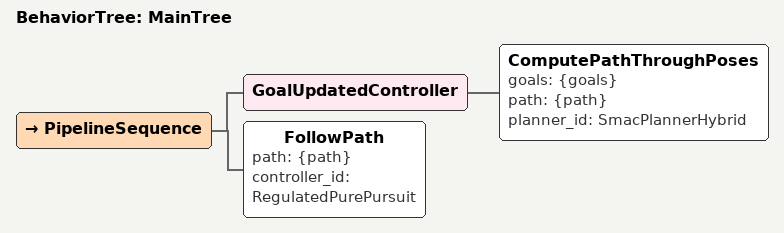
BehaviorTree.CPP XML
<!--
  This Behavior Tree replans the global path when the next goal in sequence is the focus.
-->

<root main_tree_to_execute="MainTree">
  <BehaviorTree ID="MainTree">
    <PipelineSequence>
      <GoalUpdatedController>
        <ComputePathThroughPoses goals="{goals}" path="{path}" planner_id="SmacPlannerHybrid"/>
      </GoalUpdatedController>
      <FollowPath path="{path}" controller_id="RegulatedPurePursuit"/>
    </PipelineSequence>
  </BehaviorTree>
</root>
